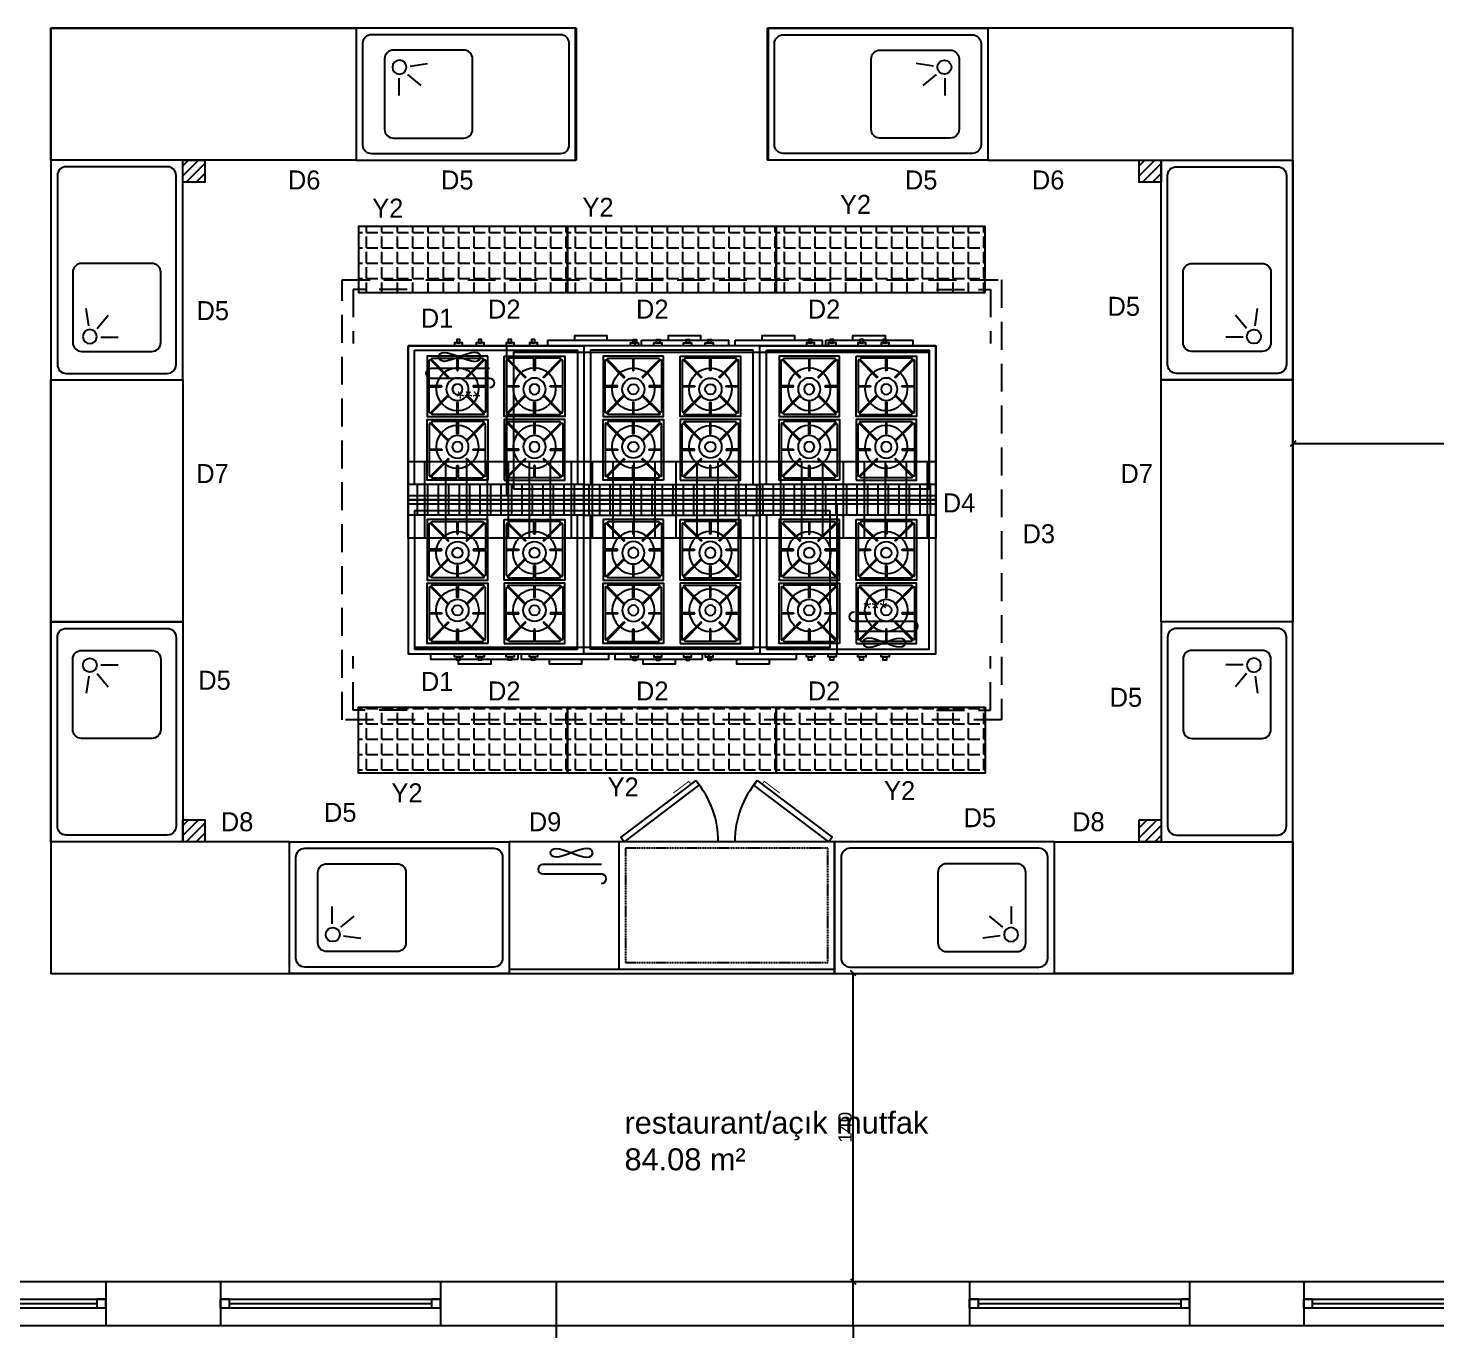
# Model space of a CAD drawing. Header units: millimetres. Extents: x 2497 to 4392, y 822 to 3100.
# Drawn here: x 2887 to 3527, y 1525 to 2117 of the extents above; entities that cross this region are included whole.
import ezdxf
from ezdxf.enums import TextEntityAlignment as Align

# ---------------------------------------------------------------- set-up
doc = ezdxf.new("R2010")
doc.units = ezdxf.units.MM
doc.linetypes.add('DASHED', pattern=[0.75, 0.5, -0.25])
doc.linetypes.add('HIDDENX2', pattern=[19.05, 12.7, -6.35])
doc.layers.add('MUTFAKEKİPMAN', color=1, linetype='Continuous')
doc.styles.get("Standard").update_dxf_attribs({"font": 'arial.ttf'})
doc.styles.add('TAKSİM', font='GOTHIC.TTF', dxfattribs={"height": 20})
doc.dimstyles.new('ISO-25', dxfattribs={"dimtxt": 6, "dimasz": 2.5, "dimexe": 1.25, "dimexo": 0.625, "dimtad": 1, "dimdec": 0, "dimtxsty": 'Standard', "dimblk": 'OBLIQUE', "dimcen": 2.5, "dimse1": 1, "dimse2": 1, "dimadec": 0, "dimazin": 0, "dimtfac": 1, "dimtdec": 0, "dimtmove": 0, "dimatfit": 3, "dimfxl": 1, "dimarcsym": 0})
pattern_1 = [(90, (-2435.666, -302.175), (6.985, -2e-14), [5.08, -1.905]), (360, (-2435.666, -302.175), (-2e-14, -6.985), [5.08, -1.905])]
pattern_2 = [(90, (-2340.666, -302.175), (6.985, -2e-14), [5.08, -1.905]), (360, (-2340.666, -302.175), (-2e-14, -6.985), [5.08, -1.905])]
pattern_3 = [(90, (-2245.666, -302.175), (6.985, -2e-14), [5.08, -1.905]), (360, (-2245.666, -302.175), (-2e-14, -6.985), [5.08, -1.905])]

# ---------------------------------------------------------------- blocks, each defined once
blk = doc.blocks.new('_Oblique')
at = {"color": 0, "linetype": 'ByBlock', "lineweight": -2}
blk.add_line((-0.5, -0.5), (0.5, 0.5), dxfattribs=at)
blk = doc.blocks.new('*D22')
at = {"color": 0, "lineweight": -2, "transparency": 16777216}
blk.add_line((3261.92, 1546.72), (3261.92, 1686.95), dxfattribs=at)
at = {"layer": 'Defpoints', "color": 0, "transparency": 16777216}
for p in [(3261.92, 1686.95), (3261.92, 1686.95), (3261.92, 1546.72)]:
    blk.add_point(p, dxfattribs=at)
at = {"color": 0, "lineweight": -2, "transparency": 16777216, "xscale": 2.5, "yscale": 2.5, "zscale": 2.5}
for p, rotation in [((3261.92, 1686.95), 90), ((3261.92, 1546.72), 270)]:
    blk.add_blockref('_Oblique', p, dxfattribs=dict(at, rotation=rotation))
at = {"color": 0, "transparency": 16777216, "insert": (3258.23, 1616.84), "char_height": 6, "attachment_point": 5, "rotation": 90}
blk.add_mtext('140', dxfattribs=at)
blk = doc.blocks.new('*D23')
at = {"color": 0, "lineweight": -2, "transparency": 16777216}
blk.add_line((3461.92, 1927.78), (3771.92, 1927.78), dxfattribs=at)
at = {"layer": 'Defpoints', "color": 0, "transparency": 16777216}
for p in [(3461.92, 1927.78), (3771.92, 1927.78), (3771.92, 1927.78)]:
    blk.add_point(p, dxfattribs=at)
at = {"color": 0, "lineweight": -2, "transparency": 16777216, "xscale": 2.5, "yscale": 2.5, "zscale": 2.5, "rotation": 180}
blk.add_blockref('_Oblique', (3461.92, 1927.78), dxfattribs=at)
at = {"color": 0, "lineweight": -2, "transparency": 16777216, "xscale": 2.5, "yscale": 2.5, "zscale": 2.5}
blk.add_blockref('_Oblique', (3771.92, 1927.78), dxfattribs=at)
at = {"color": 0, "transparency": 16777216, "insert": (3616.92, 1931.47), "char_height": 6, "attachment_point": 5}
blk.add_mtext('310', dxfattribs=at)
blk = doc.blocks.new('A$C7C452480')
at = {"layer": 'MUTFAKEKİPMAN'}
h = blk.add_hatch(dxfattribs=at)
h.set_pattern_fill('ANSI31', color=256, scale=1.5, angle=45, style=0)
h.set_pattern_definition([(90, (-2508.419, -6412.801), (-4.7625, 9e-16), [])])
h.paths.add_polyline_path([(0, 72.92), (0, 65.92), (80, 65.92), (80, 72.92)])
for points in [[(0, 2.92), (80, 2.92), (80, 72.92), (0, 72.92)], [(80, 65.92), (0, 65.92), (0, 72.92), (80, 72.92)], [(3, 4.92), (77, 4.92), (77, 65.92), (3, 65.92)], [(21.2, 2.92), (24.84, 2.92), (24.84, 1.46), (21.2, 1.46)], [(22.17, 1.46), (23.62, 1.46), (23.62, 0), (22.17, 0)], [(31.05, 2.92), (34.69, 2.92), (34.69, 1.46), (31.05, 1.46)], [(32.02, 1.46), (33.47, 1.46), (33.47, 0), (32.02, 0)], [(44.56, 2.92), (48.2, 2.92), (48.2, 1.46), (44.56, 1.46)], [(45.52, 1.46), (46.98, 1.46), (46.98, 0), (45.52, 0)], [(55.2, 2.92), (58.84, 2.92), (58.84, 1.46), (55.2, 1.46)], [(56.16, 1.46), (57.62, 1.46), (57.62, 0), (56.16, 0)]]:
    blk.add_lwpolyline(points, close=True, dxfattribs=at)
for points in [[(36.24, 63.92), (8.73, 63.92), (8.73, 36.4), (36.24, 36.4), (36.24, 63.92)], [(43.76, 63.92), (71.27, 63.92), (71.27, 36.4), (43.76, 36.4), (43.76, 63.92)], [(36.24, 7.55), (8.73, 7.55), (8.73, 35.06), (36.24, 35.06), (36.24, 7.55)], [(43.76, 7.55), (71.27, 7.55), (71.27, 35.06), (43.76, 35.06), (43.76, 7.55)]]:
    blk.add_lwpolyline(points, dxfattribs=at)
for points in [[(22.25, 62.97), (22.25, 57.5, 0.414214), (22.44, 57.31), (22.53, 57.31, 0.414214), (22.72, 57.5), (22.72, 62.97), (33.82, 62.97, -0.668179), (34.16, 62.17), (26.51, 54.52, 0.810443), (26.89, 54.24), (34.81, 62.16, -0.668179), (35.3, 61.96), (35.3, 50.4), (29.82, 50.4, 0.414214), (29.63, 50.21), (29.63, 50.11, 0.414214), (29.82, 49.92), (35.3, 49.92), (35.3, 38.82, -0.668179), (34.49, 38.49), (26.85, 46.13, 0.810443), (26.56, 45.75), (34.48, 37.83, -0.668179), (34.28, 37.35), (22.72, 37.35), (22.72, 42.82, 0.414214), (22.53, 43.01), (22.44, 43.01, 0.414214), (22.25, 42.82), (22.25, 37.35), (11.14, 37.35, -0.668179), (10.81, 38.15), (18.45, 45.79, 0.810443), (18.07, 46.08), (10.15, 38.16, -0.668179), (9.67, 38.36), (9.67, 49.92), (15.14, 49.92, 0.414214), (15.33, 50.11), (15.33, 50.21, 0.414214), (15.14, 50.4), (9.67, 50.4), (9.67, 61.96, -0.668179), (10.15, 62.16), (18.07, 54.24, 0.810443), (18.45, 54.52), (10.81, 62.17, -0.668179), (11.14, 62.97)], [(57.75, 62.97), (57.75, 57.5, -0.414214), (57.56, 57.31), (57.47, 57.31, -0.414214), (57.28, 57.5), (57.28, 62.97), (46.18, 62.97, 0.668179), (45.84, 62.17), (53.49, 54.52, -0.810443), (53.11, 54.24), (45.19, 62.16, 0.668179), (44.7, 61.96), (44.7, 50.4), (50.18, 50.4, -0.414214), (50.37, 50.21), (50.37, 50.11, -0.414214), (50.18, 49.92), (44.7, 49.92), (44.7, 38.82, 0.668179), (45.51, 38.49), (53.15, 46.13, -0.810443), (53.44, 45.75), (45.52, 37.83, 0.668179), (45.72, 37.35), (57.28, 37.35), (57.28, 42.82, -0.414214), (57.47, 43.01), (57.56, 43.01, -0.414214), (57.75, 42.82), (57.75, 37.35), (68.86, 37.35, 0.668179), (69.19, 38.15), (61.55, 45.79, -0.810443), (61.93, 46.08), (69.85, 38.16, 0.668179), (70.33, 38.36), (70.33, 49.92), (64.86, 49.92, -0.414214), (64.67, 50.11), (64.67, 50.21, -0.414214), (64.86, 50.4), (70.33, 50.4), (70.33, 61.96, 0.668179), (69.85, 62.16), (61.93, 54.24, -0.810443), (61.55, 54.52), (69.19, 62.17, 0.668179), (68.86, 62.97)], [(22.25, 8.49), (22.25, 13.97, -0.414214), (22.44, 14.16), (22.53, 14.16, -0.414214), (22.72, 13.97), (22.72, 8.49), (33.82, 8.49, 0.668179), (34.16, 9.3), (26.51, 16.94, -0.810443), (26.89, 17.23), (34.81, 9.31, 0.668179), (35.3, 9.51), (35.3, 21.07), (29.82, 21.07, -0.414214), (29.63, 21.26), (29.63, 21.35, -0.414214), (29.82, 21.54), (35.3, 21.54), (35.3, 32.65, 0.668179), (34.49, 32.98), (26.85, 25.34, -0.810443), (26.56, 25.72), (34.48, 33.64, 0.668179), (34.28, 34.12), (22.72, 34.12), (22.72, 28.65, -0.414214), (22.53, 28.46), (22.44, 28.46, -0.414214), (22.25, 28.65), (22.25, 34.12), (11.14, 34.12, 0.668179), (10.81, 33.31), (18.45, 25.67, -0.810443), (18.07, 25.38), (10.15, 33.3, 0.668179), (9.67, 33.1), (9.67, 21.54), (15.14, 21.54, -0.414214), (15.33, 21.35), (15.33, 21.26, -0.414214), (15.14, 21.07), (9.67, 21.07), (9.67, 9.51, 0.668179), (10.15, 9.31), (18.07, 17.23, -0.810443), (18.45, 16.94), (10.81, 9.3, 0.668179), (11.14, 8.49)], [(57.75, 8.49), (57.75, 13.97, 0.414214), (57.56, 14.16), (57.47, 14.16, 0.414214), (57.28, 13.97), (57.28, 8.49), (46.18, 8.49, -0.668179), (45.84, 9.3), (53.49, 16.94, 0.810443), (53.11, 17.23), (45.19, 9.31, -0.668179), (44.7, 9.51), (44.7, 21.07), (50.18, 21.07, 0.414214), (50.37, 21.26), (50.37, 21.35, 0.414214), (50.18, 21.54), (44.7, 21.54), (44.7, 32.65, -0.668179), (45.51, 32.98), (53.15, 25.34, 0.810443), (53.44, 25.72), (45.52, 33.64, -0.668179), (45.72, 34.12), (57.28, 34.12), (57.28, 28.65, 0.414214), (57.47, 28.46), (57.56, 28.46, 0.414214), (57.75, 28.65), (57.75, 34.12), (68.86, 34.12, -0.668179), (69.19, 33.31), (61.55, 25.67, 0.810443), (61.93, 25.38), (69.85, 33.3, -0.668179), (70.33, 33.1), (70.33, 21.54), (64.86, 21.54, 0.414214), (64.67, 21.35), (64.67, 21.26, 0.414214), (64.86, 21.07), (70.33, 21.07), (70.33, 9.51, -0.668179), (69.85, 9.31), (61.93, 17.23, 0.810443), (61.55, 16.94), (69.19, 9.3, -0.668179), (68.86, 8.49)]]:
    blk.add_lwpolyline(points, format="xyb", close=True, dxfattribs=at)
for centre, radius in [((22.48, 48.82), 9.68), ((57.52, 48.82), 9.68), ((22.48, 48.82), 5.09), ((57.52, 48.82), 5.09), ((22.48, 48.82), 2.34), ((57.52, 48.82), 2.34), ((22.48, 22.65), 9.68), ((57.52, 22.65), 9.68), ((22.48, 22.65), 5.09), ((57.52, 22.65), 5.09), ((22.48, 22.65), 2.34), ((57.52, 22.65), 2.34)]:
    blk.add_circle(centre, radius, dxfattribs=at)
blk = doc.blocks.new('A$C5F0768CD')
at = {"layer": 'MUTFAKEKİPMAN'}
blk.add_line((240, 72.6), (0, 72.6), dxfattribs=at)
for points in [[(240, 4.6), (240, 74.6), (0, 74.6), (0, 4.6)], [(192, 69.6), (3, 69.6), (3, 7.6), (192, 7.6)], [(223.56, 7.62), (222.1, 7.8), (220.4, 8.25), (218.54, 8.89), (216.59, 9.63), (214.64, 10.36), (212.78, 11), (211.07, 11.46), (209.62, 11.63), (208.47, 11.46), (207.66, 11), (207.17, 10.36), (207, 9.63), (207.17, 8.89), (207.66, 8.25), (208.47, 7.8), (209.62, 7.62), (211.07, 7.8), (212.78, 8.25), (214.64, 8.89), (216.59, 9.63), (218.54, 10.36), (220.4, 11), (222.1, 11.46), (223.56, 11.63), (224.7, 11.46), (225.52, 11), (226.01, 10.36), (226.17, 9.63), (226.01, 8.89), (225.52, 8.25), (224.7, 7.8)], [(49.95, 1.96), (10.35, 1.96), (10.35, 4.6), (49.95, 4.6)], [(37.82, 1.96), (22.87, 1.96), (22.87, 0), (37.82, 0)], [(91.21, 1.96), (51.61, 1.96), (51.61, 4.6), (91.21, 4.6)], [(79.08, 1.96), (64.14, 1.96), (64.14, 0), (79.08, 0)], [(133.84, 1.96), (94.24, 1.96), (94.24, 4.6), (133.84, 4.6)], [(121.71, 1.96), (106.77, 1.96), (106.77, 0), (121.71, 0)], [(176.47, 1.96), (136.87, 1.96), (136.87, 4.6), (176.47, 4.6)], [(164.34, 1.96), (149.4, 1.96), (149.4, 0), (164.34, 0)]]:
    blk.add_lwpolyline(points, close=True, dxfattribs=at)
blk.add_lwpolyline([(195, 72.6), (195, 4.6)], dxfattribs=at)
for points in [[(229.67, 19.28), (203, 19.28, -1), (203, 23.63)], [(203, 14.93), (229.67, 14.93, 1), (229.67, 19.28)]]:
    blk.add_lwpolyline(points, format="xyb", dxfattribs=at)
blk.add_text('***', height=6.76, dxfattribs=at).set_placement((207.07, 21.86))
blk = doc.blocks.new('A$C04C6602A')
at = {"layer": 'MUTFAKEKİPMAN'}
for p, q in [((75.34, 42.76), (67.53, 43.87)), ((76.57, 38.95), (70.47, 33.94)), ((80.48, 37.29), (80.48, 29.4))]:
    blk.add_line(p, q, dxfattribs=at)
blk.add_lwpolyline([(100, 0), (0, 0), (0, 60), (100, 60)], close=True, dxfattribs=at)
for points in [[(93, 3), (7, 3, -0.414214), (3, 7), (3, 53, -0.414214), (7, 57), (93, 57, -0.414214), (97, 53), (97, 7, -0.414214)], [(83, 10), (51, 10, -0.414214), (47, 14), (47, 46, -0.414214), (51, 50), (83, 50, -0.414214), (87, 46), (87, 14, -0.414214)]]:
    blk.add_lwpolyline(points, format="xyb", close=True, dxfattribs=at)
blk.add_circle((80.29, 42.26), 3.19, dxfattribs=at)
blk = doc.blocks.new('A$C650A4C15')
at = {"layer": 'MUTFAKEKİPMAN'}
for p, q in [((18.78, 54.97), (18.95, 55.71)), ((18.95, 54.24), (18.78, 54.97)), ((18.95, 55.71), (19.44, 56.35)), ((19.44, 53.6), (18.95, 54.24)), ((19.44, 56.35), (20.25, 56.8)), ((20.25, 53.14), (19.44, 53.6)), ((20.25, 56.8), (21.4, 56.97)), ((21.4, 52.97), (20.25, 53.14)), ((21.4, 56.97), (22.85, 56.8)), ((22.85, 53.14), (21.4, 52.97)), ((22.85, 56.8), (24.56, 56.35)), ((24.56, 53.6), (22.85, 53.14)), ((24.56, 56.35), (26.42, 55.71)), ((26.42, 54.24), (24.56, 53.6)), ((26.42, 55.71), (28.37, 54.97)), ((28.37, 54.97), (26.42, 54.24)), ((30.32, 55.71), (28.37, 54.97)), ((28.37, 54.97), (30.32, 54.24)), ((32.18, 56.35), (30.32, 55.71)), ((30.32, 54.24), (32.18, 53.6)), ((33.88, 56.8), (32.18, 56.35)), ((32.18, 53.6), (33.88, 53.14)), ((35.34, 56.97), (33.88, 56.8)), ((33.88, 53.14), (35.34, 52.97)), ((36.48, 56.8), (35.34, 56.97)), ((35.34, 52.97), (36.48, 53.14)), ((37.3, 56.35), (36.48, 56.8)), ((36.48, 53.14), (37.3, 53.6)), ((37.79, 55.71), (37.3, 56.35)), ((37.3, 53.6), (37.79, 54.24)), ((37.96, 54.97), (37.79, 55.71)), ((37.79, 54.24), (37.96, 54.97)), ((41.96, 49.66), (15.29, 49.66)), ((15.29, 45.32), (41.96, 45.32)), ((0, 2), (147.96, 2))]:
    blk.add_line(p, q, dxfattribs=at)
for points in [[(84.92, 87.82), (50.81, 62.05), (52.36, 60), (86.47, 85.77)], [(112.75, 87.82), (146.86, 62.05), (145.32, 60), (111.21, 85.77)], [(0, 60), (0, 0), (147.96, 0), (147.96, 60)]]:
    blk.add_lwpolyline(points, close=True, dxfattribs=at)
at = {"layer": 'MUTFAKEKİPMAN', "const_width": 0.428}
for points in [[(82.68, 86.12), (81.68, 87.44), (76.04, 83.18), (74.6, 82.09)], [(115, 86.12), (115.99, 87.44), (121.63, 83.18), (123.07, 82.09)]]:
    blk.add_lwpolyline(points, dxfattribs=at)
at = {"layer": 'MUTFAKEKİPMAN'}
blk.add_lwpolyline([(49.96, 2), (49.96, 60)], dxfattribs=at)
at = {"layer": 'MUTFAKEKİPMAN', "linetype": 'DASHED'}
blk.add_lwpolyline([(52.96, 5), (144.96, 5), (144.96, 57), (52.96, 57)], close=True, dxfattribs=at)
at = {"layer": 'MUTFAKEKİPMAN'}
for centre, radius, start, end in [((52.36, 60), 42.75, 0, 40.50921), ((145.32, 60), 42.75, 139.49079, 180), ((15.29, 47.49), 2.17, 90, 270), ((41.96, 43.15), 2.17, 270, 90)]:
    blk.add_arc(centre, radius, start, end, dxfattribs=at)

msp = doc.modelspace()

# ---------------------------------------------------------------- hatches: boundary and pattern name
h = msp.add_hatch()
h.set_pattern_fill('ANSI31', color=210)
h.set_pattern_definition([(45, (-2076.8817, -1462.0384), (-2.245064, 2.245064), [])])
h.paths.add_polyline_path([(2966.92, 2056.72), (2956.92, 2056.72), (2956.92, 2046.72), (2966.92, 2046.72)])
h = msp.add_hatch()
h.set_pattern_fill('ANSI31', color=210)
h.set_pattern_definition([(45, (-1641.8817, -1462.0384), (-2.245064, 2.245064), [])])
h.paths.add_polyline_path([(3401.92, 2056.72), (3391.92, 2056.72), (3391.92, 2046.72), (3401.92, 2046.72)])
h = msp.add_hatch()
h.set_pattern_fill('ANSI31', color=210)
h.set_pattern_definition([(45, (-2076.8817, -1762.0384), (-2.245064, 2.245064), [])])
h.paths.add_polyline_path([(2966.92, 1756.72), (2956.92, 1756.72), (2956.92, 1746.72), (2966.92, 1746.72)])
h = msp.add_hatch()
h.set_pattern_fill('ANSI31', color=210)
h.paths.add_polyline_path([(3401.92, 1756.72), (3391.92, 1756.72), (3391.92, 1746.72), (3401.92, 1746.72)])
at = {"layer": 'MUTFAKEKİPMAN'}
h = msp.add_hatch(dxfattribs=at)
h.set_pattern_fill('ANGLE', color=256, angle=270)
h.set_pattern_definition(pattern_1)
h.paths.add_polyline_path([(3036.92, 2026.51), (3036.92, 1996.51), (3131.92, 1996.51), (3131.92, 2026.51)])
h = msp.add_hatch(dxfattribs=at)
h.set_pattern_fill('ANGLE', color=256, angle=270)
h.set_pattern_definition(pattern_2)
h.paths.add_polyline_path([(3131.92, 2026.51), (3131.92, 1996.51), (3226.92, 1996.51), (3226.92, 2026.51)])
h = msp.add_hatch(dxfattribs=at)
h.set_pattern_fill('ANGLE', color=256, angle=270)
h.set_pattern_definition(pattern_3)
h.paths.add_polyline_path([(3226.92, 2026.51), (3226.92, 1996.51), (3321.92, 1996.51), (3321.92, 2026.51)])
h = msp.add_hatch(dxfattribs=at)
h.set_pattern_fill('ANSI31', color=256, scale=3, angle=45)
h.set_pattern_definition([(90, (0, -305.439), (-9.525, 0), [])])
h.paths.add_polyline_path([(3299.42, 1919.71), (3059.42, 1919.71), (3059.42, 1884.71), (3299.42, 1884.71)])
h = msp.add_hatch(dxfattribs=at)
h.set_pattern_fill('ANGLE', color=256, angle=270)
h.set_pattern_definition(pattern_1)
h.paths.add_polyline_path([(3036.92, 1777.92), (3036.92, 1807.92), (3131.92, 1807.92), (3131.92, 1777.92)])
h = msp.add_hatch(dxfattribs=at)
h.set_pattern_fill('ANGLE', color=256, angle=270)
h.set_pattern_definition(pattern_2)
h.paths.add_polyline_path([(3131.92, 1777.92), (3131.92, 1807.92), (3226.92, 1807.92), (3226.92, 1777.92)])
h = msp.add_hatch(dxfattribs=at)
h.set_pattern_fill('ANGLE', color=256, angle=270)
h.set_pattern_definition(pattern_3)
h.paths.add_polyline_path([(3226.92, 1777.92), (3226.92, 1807.92), (3321.92, 1807.92), (3321.92, 1777.92)])

# ---------------------------------------------------------------- linework, layer by layer
at = {"color": 222, "lineweight": 40}
msp.add_line((3135.77, 2056.72), (3135.77, 2116.72), dxfattribs=at)
msp.add_lwpolyline([(3223.07, 2116.72), (3223.07, 2056.72)], dxfattribs=at)
at = {"color": 3}
for points in [[(2956.92, 2056.72), (2966.92, 2056.72), (2966.92, 2046.72), (2956.92, 2046.72), (2956.92, 2056.72)], [(3391.92, 2056.72), (3401.92, 2056.72), (3401.92, 2046.72), (3391.92, 2046.72), (3391.92, 2056.72)], [(2956.92, 1756.72), (2966.92, 1756.72), (2966.92, 1746.72), (2956.92, 1746.72), (2956.92, 1756.72)], [(3391.92, 1756.72), (3401.92, 1756.72), (3401.92, 1746.72), (3391.92, 1746.72), (3391.92, 1756.72)], [(3261.92, 1496.72), (3126.92, 1496.72), (3126.92, 1526.72), (3261.92, 1526.72), (3261.92, 1496.72)]]:
    msp.add_lwpolyline(points, dxfattribs=at)
at = {"color": 96}
for points in [[(3791.92, 1221.72), (2596.92, 1221.72), (2596.92, 1546.72), (3791.92, 1546.72)], [(2917.92, 1534.72), (2921.92, 1534.72), (2921.92, 1538.72), (2917.92, 1538.72)], [(2974.16, 1534.72), (2978.16, 1534.72), (2978.16, 1538.72), (2974.16, 1538.72)], [(3070.16, 1534.72), (3074.16, 1534.72), (3074.16, 1538.72), (3070.16, 1538.72)], [(3314.85, 1534.72), (3318.85, 1534.72), (3318.85, 1538.72), (3314.85, 1538.72)], [(3410.85, 1534.72), (3414.85, 1534.72), (3414.85, 1538.72), (3410.85, 1538.72)], [(3466.85, 1534.72), (3470.85, 1534.72), (3470.85, 1538.72), (3466.85, 1538.72)]]:
    msp.add_lwpolyline(points, close=True, dxfattribs=at)
at = {"color": 6}
for points in [[(2921.92, 1546.72), (2921.92, 1526.72)], [(2974.16, 1546.72), (2974.16, 1526.72)], [(3074.16, 1546.72), (3074.16, 1526.72)], [(3314.85, 1546.72), (3314.85, 1526.72)], [(3414.85, 1546.72), (3414.85, 1526.72)], [(3466.85, 1546.72), (3466.85, 1526.72)]]:
    msp.add_lwpolyline(points, dxfattribs=at)
at = {"color": 96}
for points in [[(3126.92, 1526.72), (3126.92, 1546.72)], [(3261.92, 1526.72), (3261.92, 1546.72)], [(2821.92, 1538.72), (2921.92, 1538.72)], [(2825.92, 1536.72), (2917.92, 1536.72)], [(2974.16, 1538.72), (3074.16, 1538.72)], [(2974.16, 1534.72), (2974.16, 1538.72)], [(2978.16, 1534.72), (2978.16, 1538.72)], [(2978.16, 1536.72), (3070.16, 1536.72)], [(3314.85, 1538.72), (3414.85, 1538.72)], [(3314.85, 1534.72), (3314.85, 1538.72)], [(3318.85, 1534.72), (3318.85, 1538.72)], [(3318.85, 1536.72), (3410.85, 1536.72)], [(3466.85, 1538.72), (3566.85, 1538.72)], [(3466.85, 1534.72), (3466.85, 1538.72)], [(3470.85, 1534.72), (3470.85, 1538.72)], [(3470.85, 1536.72), (3562.85, 1536.72)], [(2821.92, 1534.72), (2921.92, 1534.72)], [(2974.16, 1534.72), (3074.16, 1534.72)], [(3314.85, 1534.72), (3414.85, 1534.72)], [(3466.85, 1534.72), (3566.85, 1534.72)], [(3771.92, 1241.72), (2616.92, 1241.72), (2616.92, 1526.72), (3771.92, 1526.72), (3771.92, 1241.72)]]:
    msp.add_lwpolyline(points, dxfattribs=at)
at = {"color": 252, "lineweight": 0}
msp.add_arc((3453.91, 1806.54), 74.16, 225.4901, 225.5375, dxfattribs=at)
at = {"layer": 'MUTFAKEKİPMAN'}
msp.add_lwpolyline([(3135.77, 2116.72), (2896.92, 2116.72), (2896.92, 1686.72), (3461.92, 1686.72), (3461.92, 2116.72), (3223.07, 2116.72)], dxfattribs=at)
for points in [[(2896.92, 2116.72), (3035.77, 2116.72), (3035.77, 2056.72), (2896.92, 2056.72)], [(3323.07, 2056.72), (3461.92, 2056.72), (3461.92, 2116.72), (3323.07, 2116.72)], [(3131.92, 1996.51), (3131.92, 2026.51), (3036.92, 2026.51), (3036.92, 1996.51)], [(3226.92, 1996.51), (3226.92, 2026.51), (3131.92, 2026.51), (3131.92, 1996.51)], [(3321.92, 1996.51), (3321.92, 2026.51), (3226.92, 2026.51), (3226.92, 1996.51)], [(2896.92, 1956.72), (2956.92, 1956.72), (2956.92, 1846.72), (2896.92, 1846.72)], [(3401.92, 1956.72), (3461.92, 1956.72), (3461.92, 1846.72), (3401.92, 1846.72)], [(3059.42, 1919.71), (3299.42, 1919.71), (3299.42, 1884.71), (3059.42, 1884.71)], [(3131.92, 1807.92), (3131.92, 1777.92), (3036.92, 1777.92), (3036.92, 1807.92)], [(3226.92, 1807.92), (3226.92, 1777.92), (3131.92, 1777.92), (3131.92, 1807.92)], [(3321.92, 1807.92), (3321.92, 1777.92), (3226.92, 1777.92), (3226.92, 1807.92)], [(3005.44, 1746.72), (2896.92, 1746.72), (2896.92, 1686.72), (3005.44, 1686.72)], [(3353.4, 1746.72), (3461.92, 1746.72), (3461.92, 1686.72), (3353.4, 1686.72)]]:
    msp.add_lwpolyline(points, close=True, dxfattribs=at)
at = {"layer": 'MUTFAKEKİPMAN', "linetype": 'HIDDENX2'}
msp.add_lwpolyline([(3029.42, 2002.21), (3329.42, 2002.21), (3329.42, 1802.21), (3029.42, 1802.21)], close=True, dxfattribs=at)
for points in [[(3059, 1997.92), (3034.42, 1997.92), (3034.42, 1973.34)], [(3299.84, 1997.92), (3324.42, 1997.92), (3324.42, 1973.34)], [(3059, 1806.51), (3034.42, 1806.51), (3034.42, 1831.09)], [(3299.84, 1806.51), (3324.42, 1806.51), (3324.42, 1831.09)]]:
    msp.add_lwpolyline(points, dxfattribs=at)

# ---------------------------------------------------------------- block references
at = {"xscale": -1}
for name, p in [('A$C04C6602A', (3135.77, 2056.72)), ('A$C7C452480', (3219.42, 1829.3))]:
    msp.add_blockref(name, p, dxfattribs=at)
for name, p in [('A$C04C6602A', (3223.07, 2056.72)), ('A$C7C452480', (3059.42, 1829.3)), ('A$C5F0768CD', (3059.42, 1827.61)), ('A$C7C452480', (3219.42, 1829.3)), ('A$C650A4C15', (3105.44, 1686.72))]:
    msp.add_blockref(name, p)
for name, p, rotation in [('A$C04C6602A', (2956.92, 2056.72), 90), ('A$C7C452480', (3059.42, 1975.13), 180), ('A$C7C452480', (3219.42, 1975.13), 180), ('A$C04C6602A', (3401.92, 1746.72), 270), ('A$C04C6602A', (3253.4, 1746.72), 180)]:
    msp.add_blockref(name, p, dxfattribs=dict(at, rotation=rotation))
for name, p, rotation in [('A$C04C6602A', (3401.92, 2056.72), 270), ('A$C5F0768CD', (3299.42, 1976.81), 180), ('A$C7C452480', (3219.42, 1975.13), 180), ('A$C04C6602A', (2956.92, 1746.72), 90.00000000000001), ('A$C04C6602A', (3105.44, 1746.72), 180)]:
    msp.add_blockref(name, p, dxfattribs=dict(rotation=rotation))

# ---------------------------------------------------------------- texts
at = {"style": 'TAKSİM'}
for s, p in [('D6', (3012.17, 2043.37)), ('D5', (3081.8, 2043.37)), ('D5', (3292.82, 2043.37)), ('D6', (3350.56, 2043.37)), ('Y2', (3050.2, 2030.55)), ('Y2', (3145.83, 2030.93)), ('Y2', (3262.95, 2032.25)), ('D5', (2970.59, 1983.93)), ('D2', (3103.18, 1984.62)), ('D2', (3170.51, 1984.62)), ('D2', (3248.63, 1984.62)), ('D5', (3384.97, 1985.89)), ('D1', (3072.64, 1980.51)), ('D7', (2970.45, 1909.83)), ('D7', (3390.84, 1909.83)), ('D4', (3310.04, 1896.48)), ('D3', (3346.3, 1882.46)), ('D5', (2971.38, 1815.83)), ('D1', (3072.64, 1815.27)), ('D2', (3103.18, 1810.95)), ('D2', (3170.51, 1810.95)), ('D2', (3248.63, 1810.95)), ('D5', (3385.94, 1808.07)), ('Y2', (3157.28, 1767.29)), ('Y2', (3283, 1765.61)), ('Y2', (3058.93, 1764.62)), ('D5', (3028.59, 1755.74)), ('D5', (3319.51, 1753.32)), ('D8', (2981.66, 1751.47)), ('D9', (3121.74, 1751.47)), ('D8', (3368.87, 1751.47))]:
    msp.add_text(s, height=8.64, dxfattribs=at).set_placement(p, align=Align.CENTER)
at = {"color": 210, "insert": (3157.87, 1623.93), "char_height": 10, "attachment_point": 1}
msp.add_mtext_dynamic_manual_height_columns('restaurant/açık mutfak\\P84.08 m²', width=143.9098, gutter_width=12.5, heights=[0], dxfattribs=at)

# ---------------------------------------------------------------- dimensions: what is measured, and where the dimension line sits
at = {"color": 96}
dim = msp.add_linear_dim(base=(3771.92, 1927.78), p1=(3461.92, 1927.78), p2=(3771.92, 1927.78), dimstyle='ISO-25', dxfattribs=at)
dim.commit()
dim.dimension.update_dxf_attribs({"geometry": '*D23', "text_midpoint": (3616.92, 1931.47)})
dim = msp.add_linear_dim(base=(3261.92, 1686.95), p1=(3261.92, 1546.72), p2=(3261.92, 1686.95), angle=90, dimstyle='ISO-25', dxfattribs=at)
dim.commit()
dim.dimension.update_dxf_attribs({"geometry": '*D22', "text_midpoint": (3258.23, 1616.84)})

doc.saveas('drawing.dxf')
